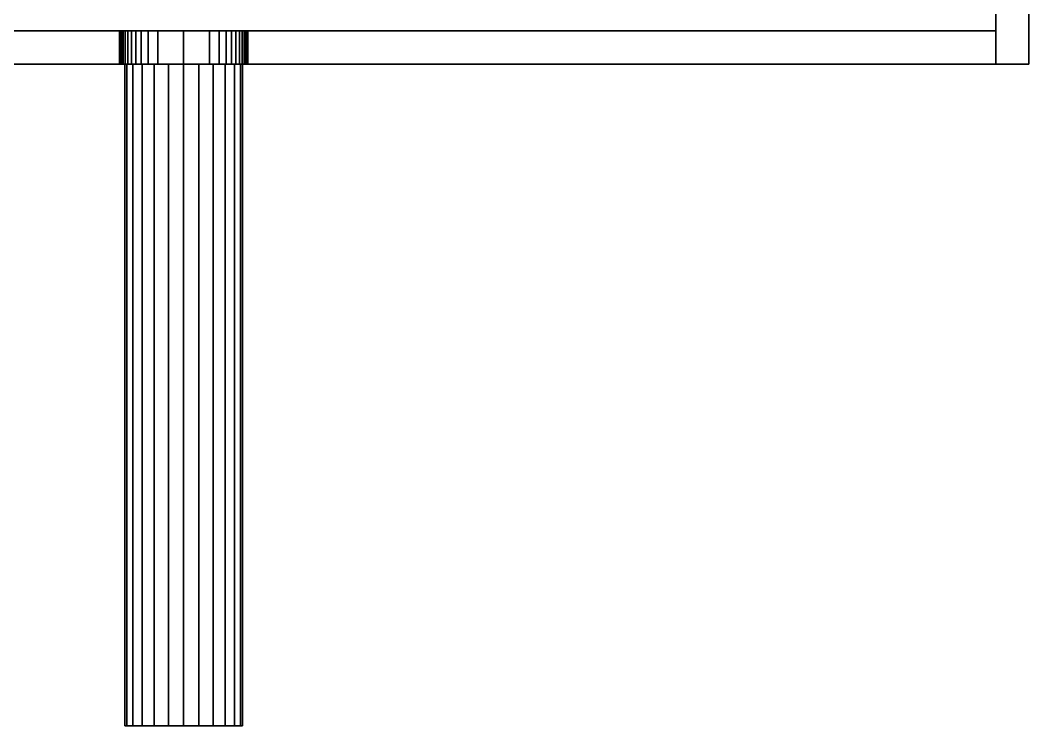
# Model space of a CAD drawing. Header units: millimetres. Extents: x -58 to 1343, y -180 to 532.
# Drawn here: x 1035.5 to 1310, y -180 to 11.9 of the extents above; entities that cross this region are included whole.
import ezdxf

# ---------------------------------------------------------------- set-up
doc = ezdxf.new("R2010")
doc.units = ezdxf.units.MM
for name, color, linetype in [('EDGE', 7, 'CONTINUOUS'), ('FRONT_15', 1, 'CONTINUOUS'), ('SIDE_9', 2, 'CONTINUOUS'), ('STAND_REF', 8, 'CONTINUOUS'), ('TOP_BOTTOM_9', 4, 'CONTINUOUS')]:
    doc.layers.add(name, color=color, linetype=linetype)

msp = doc.modelspace()

# ---------------------------------------------------------------- linework, layer by layer
at = {"layer": 'EDGE'}
for p, q in [((1301, 460, 15), (1301, 0, 15)), ((1301, 460, 291), (1301, 0, 291)), ((1310, 0, 15), (1310, 460, 15)), ((1310, 0, 291), (1310, 460, 291)), ((859, 9, 15), (1301, 9, 15)), ((1301, 9, 291), (859, 9, 291)), ((1062.6497, 9, 155.2842), (1062.5, 9, 153)), ((1062.5, 9, 153), (1062.6497, 9, 150.7158)), ((1063.0963, 9, 157.5293), (1062.6497, 9, 155.2842)), ((1062.6497, 9, 150.7158), (1063.0963, 9, 148.4707)), ((1063.8321, 9, 159.697), (1063.0963, 9, 157.5293)), ((1063.0963, 9, 148.4707), (1063.8321, 9, 146.303)), ((1064.8446, 9, 161.75), (1063.8321, 9, 159.697)), ((1063.8321, 9, 146.303), (1064.8446, 9, 144.25)), ((1066.1163, 9, 163.6533), (1064.8446, 9, 161.75)), ((1064.8446, 9, 144.25), (1066.1163, 9, 142.3467)), ((1067.6256, 9, 165.3744), (1066.1163, 9, 163.6533)), ((1066.1163, 9, 142.3467), (1067.6256, 9, 140.6256)), ((1069.3467, 9, 166.8837), (1067.6256, 9, 165.3744)), ((1067.6256, 9, 140.6256), (1069.3467, 9, 139.1163)), ((1071.25, 9, 168.1554), (1069.3467, 9, 166.8837)), ((1069.3467, 9, 139.1163), (1071.25, 9, 137.8446)), ((1073.303, 9, 169.1679), (1071.25, 9, 168.1554)), ((1071.25, 9, 137.8446), (1073.303, 9, 136.8321)), ((1075.4707, 9, 169.9037), (1073.303, 9, 169.1679)), ((1073.303, 9, 136.8321), (1075.4707, 9, 136.0963)), ((1077.7158, 9, 170.3503), (1075.4707, 9, 169.9037)), ((1075.4707, 9, 136.0963), (1077.7158, 9, 135.6497)), ((1080, 9, 170.5), (1077.7158, 9, 170.3503)), ((1077.7158, 9, 135.6497), (1080, 9, 135.5)), ((1082.2842, 9, 170.3503), (1080, 9, 170.5)), ((1080, 9, 135.5), (1082.2842, 9, 135.6497)), ((1084.5293, 9, 169.9037), (1082.2842, 9, 170.3503)), ((1082.2842, 9, 135.6497), (1084.5293, 9, 136.0963)), ((1086.697, 9, 169.1679), (1084.5293, 9, 169.9037)), ((1084.5293, 9, 136.0963), (1086.697, 9, 136.8321)), ((1088.75, 9, 168.1554), (1086.697, 9, 169.1679)), ((1086.697, 9, 136.8321), (1088.75, 9, 137.8446)), ((1090.6533, 9, 166.8837), (1088.75, 9, 168.1554)), ((1088.75, 9, 137.8446), (1090.6533, 9, 139.1163)), ((1092.3744, 9, 165.3744), (1090.6533, 9, 166.8837)), ((1090.6533, 9, 139.1163), (1092.3744, 9, 140.6256)), ((1093.8837, 9, 163.6533), (1092.3744, 9, 165.3744)), ((1092.3744, 9, 140.6256), (1093.8837, 9, 142.3467)), ((1095.1554, 9, 161.75), (1093.8837, 9, 163.6533)), ((1093.8837, 9, 142.3467), (1095.1554, 9, 144.25)), ((1096.1679, 9, 159.697), (1095.1554, 9, 161.75)), ((1095.1554, 9, 144.25), (1096.1679, 9, 146.303)), ((1096.9037, 9, 157.5293), (1096.1679, 9, 159.697)), ((1096.1679, 9, 146.303), (1096.9037, 9, 148.4707)), ((1097.3503, 9, 155.2842), (1096.9037, 9, 157.5293)), ((1096.9037, 9, 148.4707), (1097.3503, 9, 150.7158)), ((1097.5, 9, 153), (1097.3503, 9, 155.2842)), ((1097.3503, 9, 150.7158), (1097.5, 9, 153)), ((1301, 9, 15), (1301, 9, 291)), ((859, 0, 15), (1301, 0, 15)), ((1301, 0, 291), (859, 0, 291)), ((1062.6497, 0, 155.2842), (1062.5, 0, 153)), ((1062.5, 0, 153), (1062.6497, 0, 150.7158)), ((1063.0963, 0, 157.5293), (1062.6497, 0, 155.2842)), ((1062.6497, 0, 150.7158), (1063.0963, 0, 148.4707)), ((1063.8321, 0, 159.697), (1063.0963, 0, 157.5293)), ((1063.0963, 0, 148.4707), (1063.8321, 0, 146.303)), ((1064.8446, 0, 161.75), (1063.8321, 0, 159.697)), ((1063.8321, 0, 146.303), (1064.8446, 0, 144.25)), ((1066.1163, 0, 163.6533), (1064.8446, 0, 161.75)), ((1064.8446, 0, 144.25), (1066.1163, 0, 142.3467)), ((1067.6256, 0, 165.3744), (1066.1163, 0, 163.6533)), ((1066.1163, 0, 142.3467), (1067.6256, 0, 140.6256)), ((1069.3467, 0, 166.8837), (1067.6256, 0, 165.3744)), ((1067.6256, 0, 140.6256), (1069.3467, 0, 139.1163)), ((1071.25, 0, 168.1554), (1069.3467, 0, 166.8837)), ((1069.3467, 0, 139.1163), (1071.25, 0, 137.8446)), ((1073.303, 0, 169.1679), (1071.25, 0, 168.1554)), ((1071.25, 0, 137.8446), (1073.303, 0, 136.8321)), ((1075.4707, 0, 169.9037), (1073.303, 0, 169.1679)), ((1073.303, 0, 136.8321), (1075.4707, 0, 136.0963)), ((1077.7158, 0, 170.3503), (1075.4707, 0, 169.9037)), ((1075.4707, 0, 136.0963), (1077.7158, 0, 135.6497)), ((1080, 0, 170.5), (1077.7158, 0, 170.3503)), ((1077.7158, 0, 135.6497), (1080, 0, 135.5)), ((1082.2842, 0, 170.3503), (1080, 0, 170.5)), ((1080, 0, 135.5), (1082.2842, 0, 135.6497)), ((1084.5293, 0, 169.9037), (1082.2842, 0, 170.3503)), ((1082.2842, 0, 135.6497), (1084.5293, 0, 136.0963)), ((1086.697, 0, 169.1679), (1084.5293, 0, 169.9037)), ((1084.5293, 0, 136.0963), (1086.697, 0, 136.8321)), ((1088.75, 0, 168.1554), (1086.697, 0, 169.1679)), ((1086.697, 0, 136.8321), (1088.75, 0, 137.8446)), ((1090.6533, 0, 166.8837), (1088.75, 0, 168.1554)), ((1088.75, 0, 137.8446), (1090.6533, 0, 139.1163)), ((1092.3744, 0, 165.3744), (1090.6533, 0, 166.8837)), ((1090.6533, 0, 139.1163), (1092.3744, 0, 140.6256)), ((1093.8837, 0, 163.6533), (1092.3744, 0, 165.3744)), ((1092.3744, 0, 140.6256), (1093.8837, 0, 142.3467)), ((1095.1554, 0, 161.75), (1093.8837, 0, 163.6533)), ((1093.8837, 0, 142.3467), (1095.1554, 0, 144.25)), ((1096.1679, 0, 159.697), (1095.1554, 0, 161.75)), ((1095.1554, 0, 144.25), (1096.1679, 0, 146.303)), ((1096.9037, 0, 157.5293), (1096.1679, 0, 159.697)), ((1096.1679, 0, 146.303), (1096.9037, 0, 148.4707)), ((1097.3503, 0, 155.2842), (1096.9037, 0, 157.5293)), ((1096.9037, 0, 148.4707), (1097.3503, 0, 150.7158)), ((1097.5, 0, 153), (1097.3503, 0, 155.2842)), ((1097.3503, 0, 150.7158), (1097.5, 0, 153)), ((1301, 0, 15), (1310, 0, 15)), ((1301, 0, 291), (1310, 0, 291)), ((1301, 0, 15), (1301, 0, 291)), ((1301, 0, 15), (1301, 0, 291)), ((1310, 0, 15), (1310, 0, 291))]:
    msp.add_line(p, q, dxfattribs=at)
msp.add_lwpolyline([(850, 0), (1310, 0), (1310, 460), (850, 460)], close=True, dxfattribs=at)
msp.add_lwpolyline([(850, 0), (1310, 0), (1310, 460), (850, 460)], close=True, dxfattribs=at)
at = {"layer": 'FRONT_15'}
for points in [[(850, 0, 7), (1310, 0, 7), (1310, 61, 7), (850, 61, 7)], [(850, 61), (1310, 61), (1310, 0), (850, 0)], [(850, 0, 15), (1310, 0, 15), (1310, 61, 15), (850, 61, 15)], [(850, 61, 7), (1310, 61, 7), (1310, 0, 7), (850, 0, 7)], [(1310, 0), (1310, 61), (1310, 61, 7), (1310, 0, 7)], [(1310, 0, 7), (1310, 61, 7), (1310, 61, 15), (1310, 0, 15)], [(850, 0), (1310, 0), (1310, 0, 7), (850, 0, 7)], [(850, 0, 7), (1310, 0, 7), (1310, 0, 15), (850, 0, 15)]]:
    msp.add_3dface(points, dxfattribs=at)
at = {"layer": 'SIDE_9'}
for points in [[(1301, 0, 291), (1310, 0, 291), (1310, 460, 291), (1301, 460, 291)], [(1301, 460, 15), (1310, 460, 15), (1310, 0, 15), (1301, 0, 15)], [(1301, 460, 15), (1301, 0, 15), (1301, 0, 291), (1301, 460, 291)], [(1310, 0, 15), (1310, 460, 15), (1310, 460, 291), (1310, 0, 291)], [(1301, 0, 15), (1310, 0, 15), (1310, 0, 291), (1301, 0, 291)]]:
    msp.add_3dface(points, dxfattribs=at)
at = {"layer": 'STAND_REF'}
for points in [[(1064.5452, -180, 157.1411), (1064, -180, 153), (1064, 0, 153), (1064.5452, 0, 157.1411)], [(1064, -180, 153), (1064.5452, -180, 148.8589), (1064.5452, 0, 148.8589), (1064, 0, 153)], [(1066.1436, -180, 161), (1064.5452, -180, 157.1411), (1064.5452, 0, 157.1411), (1066.1436, 0, 161)], [(1064.5452, -180, 148.8589), (1066.1436, -180, 145), (1066.1436, 0, 145), (1064.5452, 0, 148.8589)], [(1068.6863, -180, 164.3137), (1066.1436, -180, 161), (1066.1436, 0, 161), (1068.6863, 0, 164.3137)], [(1066.1436, -180, 145), (1068.6863, -180, 141.6863), (1068.6863, 0, 141.6863), (1066.1436, 0, 145)], [(1072, -180, 166.8564), (1068.6863, -180, 164.3137), (1068.6863, 0, 164.3137), (1072, 0, 166.8564)], [(1068.6863, -180, 141.6863), (1072, -180, 139.1436), (1072, 0, 139.1436), (1068.6863, 0, 141.6863)], [(1075.8589, -180, 168.4548), (1072, -180, 166.8564), (1072, 0, 166.8564), (1075.8589, 0, 168.4548)], [(1072, -180, 139.1436), (1075.8589, -180, 137.5452), (1075.8589, 0, 137.5452), (1072, 0, 139.1436)], [(1080, -180, 169), (1075.8589, -180, 168.4548), (1075.8589, 0, 168.4548), (1080, 0, 169)], [(1075.8589, -180, 137.5452), (1080, -180, 137), (1080, 0, 137), (1075.8589, 0, 137.5452)], [(1084.1411, -180, 168.4548), (1080, -180, 169), (1080, 0, 169), (1084.1411, 0, 168.4548)], [(1080, -180, 137), (1084.1411, -180, 137.5452), (1084.1411, 0, 137.5452), (1080, 0, 137)], [(1088, -180, 166.8564), (1084.1411, -180, 168.4548), (1084.1411, 0, 168.4548), (1088, 0, 166.8564)], [(1084.1411, -180, 137.5452), (1088, -180, 139.1436), (1088, 0, 139.1436), (1084.1411, 0, 137.5452)], [(1091.3137, -180, 164.3137), (1088, -180, 166.8564), (1088, 0, 166.8564), (1091.3137, 0, 164.3137)], [(1088, -180, 139.1436), (1091.3137, -180, 141.6863), (1091.3137, 0, 141.6863), (1088, 0, 139.1436)], [(1093.8564, -180, 161), (1091.3137, -180, 164.3137), (1091.3137, 0, 164.3137), (1093.8564, 0, 161)], [(1091.3137, -180, 141.6863), (1093.8564, -180, 145), (1093.8564, 0, 145), (1091.3137, 0, 141.6863)], [(1095.4548, -180, 157.1411), (1093.8564, -180, 161), (1093.8564, 0, 161), (1095.4548, 0, 157.1411)], [(1093.8564, -180, 145), (1095.4548, -180, 148.8589), (1095.4548, 0, 148.8589), (1093.8564, 0, 145)], [(1096, -180, 153), (1095.4548, -180, 157.1411), (1095.4548, 0, 157.1411), (1096, 0, 153)], [(1095.4548, -180, 148.8589), (1096, -180, 153), (1096, 0, 153), (1095.4548, 0, 148.8589)]]:
    msp.add_3dface(points, dxfattribs=at)
at = {"layer": 'TOP_BOTTOM_9'}
for points in [[(859, 9, 15), (1301, 9, 15), (1301, 9, 135.5), (859, 9, 135.5)], [(859, 0, 15), (1301, 0, 15), (1301, 9, 15), (859, 9, 15)], [(1301, 0, 135.5), (859, 0, 135.5), (859, 9, 135.5), (1301, 9, 135.5)], [(859, 9, 170.5), (1301, 9, 170.5), (1301, 9, 291), (859, 9, 291)], [(859, 0, 170.5), (1301, 0, 170.5), (1301, 9, 170.5), (859, 9, 170.5)], [(1301, 0, 291), (859, 0, 291), (859, 9, 291), (1301, 9, 291)], [(859, 9, 135.5), (1080, 9, 135.5), (1073.0061, 9, 136.9583), (859, 9, 136.9583)], [(859, 0, 135.5), (1080, 0, 135.5), (1080, 9, 135.5), (859, 9, 135.5)], [(1073.0061, 0, 136.9583), (859, 0, 136.9583), (859, 9, 136.9583), (1073.0061, 9, 136.9583)], [(859, 9, 136.9583), (1073.0061, 9, 136.9583), (1070.3265, 9, 138.4167), (859, 9, 138.4167)], [(859, 0, 136.9583), (1073.0061, 0, 136.9583), (1073.0061, 9, 136.9583), (859, 9, 136.9583)], [(1070.3265, 0, 138.4167), (859, 0, 138.4167), (859, 9, 138.4167), (1070.3265, 9, 138.4167)], [(859, 9, 138.4167), (1070.3265, 9, 138.4167), (1068.4248, 9, 139.875), (859, 9, 139.875)], [(859, 0, 138.4167), (1070.3265, 0, 138.4167), (1070.3265, 9, 138.4167), (859, 9, 138.4167)], [(1068.4248, 0, 139.875), (859, 0, 139.875), (859, 9, 139.875), (1068.4248, 9, 139.875)], [(859, 9, 139.875), (1068.4248, 9, 139.875), (1066.9563, 9, 141.3333), (859, 9, 141.3333)], [(859, 0, 139.875), (1068.4248, 0, 139.875), (1068.4248, 9, 139.875), (859, 9, 139.875)], [(1066.9563, 0, 141.3333), (859, 0, 141.3333), (859, 9, 141.3333), (1066.9563, 9, 141.3333)], [(859, 9, 141.3333), (1066.9563, 9, 141.3333), (1065.7859, 9, 142.7917), (859, 9, 142.7917)], [(859, 0, 141.3333), (1066.9563, 0, 141.3333), (1066.9563, 9, 141.3333), (859, 9, 141.3333)], [(1065.7859, 0, 142.7917), (859, 0, 142.7917), (859, 9, 142.7917), (1065.7859, 9, 142.7917)], [(859, 9, 142.7917), (1065.7859, 9, 142.7917), (1064.8446, 9, 144.25), (859, 9, 144.25)], [(859, 0, 142.7917), (1065.7859, 0, 142.7917), (1065.7859, 9, 142.7917), (859, 9, 142.7917)], [(1064.8446, 0, 144.25), (859, 0, 144.25), (859, 9, 144.25), (1064.8446, 9, 144.25)], [(859, 9, 144.25), (1064.8446, 9, 144.25), (1064.0915, 9, 145.7083), (859, 9, 145.7083)], [(859, 0, 144.25), (1064.8446, 0, 144.25), (1064.8446, 9, 144.25), (859, 9, 144.25)], [(1064.0915, 0, 145.7083), (859, 0, 145.7083), (859, 9, 145.7083), (1064.0915, 9, 145.7083)], [(859, 9, 145.7083), (1064.0915, 9, 145.7083), (1063.5008, 9, 147.1667), (859, 9, 147.1667)], [(859, 0, 145.7083), (1064.0915, 0, 145.7083), (1064.0915, 9, 145.7083), (859, 9, 145.7083)], [(1063.5008, 0, 147.1667), (859, 0, 147.1667), (859, 9, 147.1667), (1063.5008, 9, 147.1667)], [(859, 9, 147.1667), (1063.5008, 9, 147.1667), (1063.0557, 9, 148.625), (859, 9, 148.625)], [(859, 0, 147.1667), (1063.5008, 0, 147.1667), (1063.5008, 9, 147.1667), (859, 9, 147.1667)], [(1063.0557, 0, 148.625), (859, 0, 148.625), (859, 9, 148.625), (1063.0557, 9, 148.625)], [(859, 9, 148.625), (1063.0557, 9, 148.625), (1062.7448, 9, 150.0833), (859, 9, 150.0833)], [(859, 0, 148.625), (1063.0557, 0, 148.625), (1063.0557, 9, 148.625), (859, 9, 148.625)], [(1062.7448, 0, 150.0833), (859, 0, 150.0833), (859, 9, 150.0833), (1062.7448, 9, 150.0833)], [(859, 9, 150.0833), (1062.7448, 9, 150.0833), (1062.5609, 9, 151.5417), (859, 9, 151.5417)], [(859, 0, 150.0833), (1062.7448, 0, 150.0833), (1062.7448, 9, 150.0833), (859, 9, 150.0833)], [(1062.5609, 0, 151.5417), (859, 0, 151.5417), (859, 9, 151.5417), (1062.5609, 9, 151.5417)], [(859, 9, 151.5417), (1062.5609, 9, 151.5417), (1062.5, 9, 153), (859, 9, 153)], [(859, 0, 151.5417), (1062.5609, 0, 151.5417), (1062.5609, 9, 151.5417), (859, 9, 151.5417)], [(1062.5, 0, 153), (859, 0, 153), (859, 9, 153), (1062.5, 9, 153)], [(859, 9, 153), (1062.5, 9, 153), (1062.5609, 9, 154.4583), (859, 9, 154.4583)], [(859, 0, 153), (1062.5, 0, 153), (1062.5, 9, 153), (859, 9, 153)], [(1062.5609, 0, 154.4583), (859, 0, 154.4583), (859, 9, 154.4583), (1062.5609, 9, 154.4583)], [(859, 9, 154.4583), (1062.5609, 9, 154.4583), (1062.7448, 9, 155.9167), (859, 9, 155.9167)], [(859, 0, 154.4583), (1062.5609, 0, 154.4583), (1062.5609, 9, 154.4583), (859, 9, 154.4583)], [(1062.7448, 0, 155.9167), (859, 0, 155.9167), (859, 9, 155.9167), (1062.7448, 9, 155.9167)], [(859, 9, 155.9167), (1062.7448, 9, 155.9167), (1063.0557, 9, 157.375), (859, 9, 157.375)], [(859, 0, 155.9167), (1062.7448, 0, 155.9167), (1062.7448, 9, 155.9167), (859, 9, 155.9167)], [(1063.0557, 0, 157.375), (859, 0, 157.375), (859, 9, 157.375), (1063.0557, 9, 157.375)], [(859, 9, 157.375), (1063.0557, 9, 157.375), (1063.5008, 9, 158.8333), (859, 9, 158.8333)], [(859, 0, 157.375), (1063.0557, 0, 157.375), (1063.0557, 9, 157.375), (859, 9, 157.375)], [(1063.5008, 0, 158.8333), (859, 0, 158.8333), (859, 9, 158.8333), (1063.5008, 9, 158.8333)], [(859, 9, 158.8333), (1063.5008, 9, 158.8333), (1064.0915, 9, 160.2917), (859, 9, 160.2917)], [(859, 0, 158.8333), (1063.5008, 0, 158.8333), (1063.5008, 9, 158.8333), (859, 9, 158.8333)], [(1064.0915, 0, 160.2917), (859, 0, 160.2917), (859, 9, 160.2917), (1064.0915, 9, 160.2917)], [(859, 9, 160.2917), (1064.0915, 9, 160.2917), (1064.8446, 9, 161.75), (859, 9, 161.75)], [(859, 0, 160.2917), (1064.0915, 0, 160.2917), (1064.0915, 9, 160.2917), (859, 9, 160.2917)], [(1064.8446, 0, 161.75), (859, 0, 161.75), (859, 9, 161.75), (1064.8446, 9, 161.75)], [(859, 9, 161.75), (1064.8446, 9, 161.75), (1065.7859, 9, 163.2083), (859, 9, 163.2083)], [(859, 0, 161.75), (1064.8446, 0, 161.75), (1064.8446, 9, 161.75), (859, 9, 161.75)], [(1065.7859, 0, 163.2083), (859, 0, 163.2083), (859, 9, 163.2083), (1065.7859, 9, 163.2083)], [(859, 9, 163.2083), (1065.7859, 9, 163.2083), (1066.9563, 9, 164.6667), (859, 9, 164.6667)], [(859, 0, 163.2083), (1065.7859, 0, 163.2083), (1065.7859, 9, 163.2083), (859, 9, 163.2083)], [(1066.9563, 0, 164.6667), (859, 0, 164.6667), (859, 9, 164.6667), (1066.9563, 9, 164.6667)], [(859, 9, 164.6667), (1066.9563, 9, 164.6667), (1068.4248, 9, 166.125), (859, 9, 166.125)], [(859, 0, 164.6667), (1066.9563, 0, 164.6667), (1066.9563, 9, 164.6667), (859, 9, 164.6667)], [(1068.4248, 0, 166.125), (859, 0, 166.125), (859, 9, 166.125), (1068.4248, 9, 166.125)], [(859, 9, 166.125), (1068.4248, 9, 166.125), (1070.3265, 9, 167.5833), (859, 9, 167.5833)], [(859, 0, 166.125), (1068.4248, 0, 166.125), (1068.4248, 9, 166.125), (859, 9, 166.125)], [(1070.3265, 0, 167.5833), (859, 0, 167.5833), (859, 9, 167.5833), (1070.3265, 9, 167.5833)], [(859, 9, 167.5833), (1070.3265, 9, 167.5833), (1073.0061, 9, 169.0417), (859, 9, 169.0417)], [(859, 0, 167.5833), (1070.3265, 0, 167.5833), (1070.3265, 9, 167.5833), (859, 9, 167.5833)], [(1073.0061, 0, 169.0417), (859, 0, 169.0417), (859, 9, 169.0417), (1073.0061, 9, 169.0417)], [(859, 9, 169.0417), (1073.0061, 9, 169.0417), (1080, 9, 170.5), (859, 9, 170.5)], [(859, 0, 169.0417), (1073.0061, 0, 169.0417), (1073.0061, 9, 169.0417), (859, 9, 169.0417)], [(1080, 0, 170.5), (859, 0, 170.5), (859, 9, 170.5), (1080, 9, 170.5)], [(1062.5609, 0, 151.5417), (1062.5, 0, 153), (1062.5, 9, 153), (1062.5609, 9, 151.5417)], [(1062.5, 0, 153), (1062.5609, 0, 154.4583), (1062.5609, 9, 154.4583), (1062.5, 9, 153)], [(1062.7448, 0, 150.0833), (1062.5609, 0, 151.5417), (1062.5609, 9, 151.5417), (1062.7448, 9, 150.0833)], [(1062.5609, 0, 154.4583), (1062.7448, 0, 155.9167), (1062.7448, 9, 155.9167), (1062.5609, 9, 154.4583)], [(1063.0557, 0, 148.625), (1062.7448, 0, 150.0833), (1062.7448, 9, 150.0833), (1063.0557, 9, 148.625)], [(1062.7448, 0, 155.9167), (1063.0557, 0, 157.375), (1063.0557, 9, 157.375), (1062.7448, 9, 155.9167)], [(1063.5008, 0, 147.1667), (1063.0557, 0, 148.625), (1063.0557, 9, 148.625), (1063.5008, 9, 147.1667)], [(1063.0557, 0, 157.375), (1063.5008, 0, 158.8333), (1063.5008, 9, 158.8333), (1063.0557, 9, 157.375)], [(1064.0915, 0, 145.7083), (1063.5008, 0, 147.1667), (1063.5008, 9, 147.1667), (1064.0915, 9, 145.7083)], [(1063.5008, 0, 158.8333), (1064.0915, 0, 160.2917), (1064.0915, 9, 160.2917), (1063.5008, 9, 158.8333)], [(1064.8446, 0, 144.25), (1064.0915, 0, 145.7083), (1064.0915, 9, 145.7083), (1064.8446, 9, 144.25)], [(1064.0915, 0, 160.2917), (1064.8446, 0, 161.75), (1064.8446, 9, 161.75), (1064.0915, 9, 160.2917)], [(1065.7859, 0, 142.7917), (1064.8446, 0, 144.25), (1064.8446, 9, 144.25), (1065.7859, 9, 142.7917)], [(1064.8446, 0, 161.75), (1065.7859, 0, 163.2083), (1065.7859, 9, 163.2083), (1064.8446, 9, 161.75)], [(1066.9563, 0, 141.3333), (1065.7859, 0, 142.7917), (1065.7859, 9, 142.7917), (1066.9563, 9, 141.3333)], [(1065.7859, 0, 163.2083), (1066.9563, 0, 164.6667), (1066.9563, 9, 164.6667), (1065.7859, 9, 163.2083)], [(1068.4248, 0, 139.875), (1066.9563, 0, 141.3333), (1066.9563, 9, 141.3333), (1068.4248, 9, 139.875)], [(1066.9563, 0, 164.6667), (1068.4248, 0, 166.125), (1068.4248, 9, 166.125), (1066.9563, 9, 164.6667)], [(1070.3265, 0, 138.4167), (1068.4248, 0, 139.875), (1068.4248, 9, 139.875), (1070.3265, 9, 138.4167)], [(1068.4248, 0, 166.125), (1070.3265, 0, 167.5833), (1070.3265, 9, 167.5833), (1068.4248, 9, 166.125)], [(1073.0061, 0, 136.9583), (1070.3265, 0, 138.4167), (1070.3265, 9, 138.4167), (1073.0061, 9, 136.9583)], [(1070.3265, 0, 167.5833), (1073.0061, 0, 169.0417), (1073.0061, 9, 169.0417), (1070.3265, 9, 167.5833)], [(1080, 0, 135.5), (1073.0061, 0, 136.9583), (1073.0061, 9, 136.9583), (1080, 9, 135.5)], [(1073.0061, 0, 169.0417), (1080, 0, 170.5), (1080, 9, 170.5), (1073.0061, 9, 169.0417)], [(1080, 9, 135.5), (1301, 9, 135.5), (1301, 9, 136.9583), (1086.9939, 9, 136.9583)], [(1080, 0, 135.5), (1301, 0, 135.5), (1301, 9, 135.5), (1080, 9, 135.5)], [(1086.9939, 0, 136.9583), (1080, 0, 135.5), (1080, 9, 135.5), (1086.9939, 9, 136.9583)], [(1086.9939, 9, 169.0417), (1301, 9, 169.0417), (1301, 9, 170.5), (1080, 9, 170.5)], [(1301, 0, 170.5), (1080, 0, 170.5), (1080, 9, 170.5), (1301, 9, 170.5)], [(1080, 0, 170.5), (1086.9939, 0, 169.0417), (1086.9939, 9, 169.0417), (1080, 9, 170.5)], [(1301, 0, 136.9583), (1086.9939, 0, 136.9583), (1086.9939, 9, 136.9583), (1301, 9, 136.9583)], [(1086.9939, 9, 136.9583), (1301, 9, 136.9583), (1301, 9, 138.4167), (1089.6735, 9, 138.4167)], [(1086.9939, 0, 136.9583), (1301, 0, 136.9583), (1301, 9, 136.9583), (1086.9939, 9, 136.9583)], [(1089.6735, 0, 138.4167), (1086.9939, 0, 136.9583), (1086.9939, 9, 136.9583), (1089.6735, 9, 138.4167)], [(1089.6735, 9, 167.5833), (1301, 9, 167.5833), (1301, 9, 169.0417), (1086.9939, 9, 169.0417)], [(1301, 0, 169.0417), (1086.9939, 0, 169.0417), (1086.9939, 9, 169.0417), (1301, 9, 169.0417)], [(1086.9939, 0, 169.0417), (1089.6735, 0, 167.5833), (1089.6735, 9, 167.5833), (1086.9939, 9, 169.0417)], [(1086.9939, 0, 169.0417), (1301, 0, 169.0417), (1301, 9, 169.0417), (1086.9939, 9, 169.0417)], [(1301, 0, 138.4167), (1089.6735, 0, 138.4167), (1089.6735, 9, 138.4167), (1301, 9, 138.4167)], [(1089.6735, 9, 138.4167), (1301, 9, 138.4167), (1301, 9, 139.875), (1091.5752, 9, 139.875)], [(1089.6735, 0, 138.4167), (1301, 0, 138.4167), (1301, 9, 138.4167), (1089.6735, 9, 138.4167)], [(1091.5752, 0, 139.875), (1089.6735, 0, 138.4167), (1089.6735, 9, 138.4167), (1091.5752, 9, 139.875)], [(1091.5752, 9, 166.125), (1301, 9, 166.125), (1301, 9, 167.5833), (1089.6735, 9, 167.5833)], [(1301, 0, 167.5833), (1089.6735, 0, 167.5833), (1089.6735, 9, 167.5833), (1301, 9, 167.5833)], [(1089.6735, 0, 167.5833), (1091.5752, 0, 166.125), (1091.5752, 9, 166.125), (1089.6735, 9, 167.5833)], [(1089.6735, 0, 167.5833), (1301, 0, 167.5833), (1301, 9, 167.5833), (1089.6735, 9, 167.5833)], [(1301, 0, 139.875), (1091.5752, 0, 139.875), (1091.5752, 9, 139.875), (1301, 9, 139.875)], [(1091.5752, 9, 139.875), (1301, 9, 139.875), (1301, 9, 141.3333), (1093.0437, 9, 141.3333)], [(1091.5752, 0, 139.875), (1301, 0, 139.875), (1301, 9, 139.875), (1091.5752, 9, 139.875)], [(1093.0437, 0, 141.3333), (1091.5752, 0, 139.875), (1091.5752, 9, 139.875), (1093.0437, 9, 141.3333)], [(1093.0437, 9, 164.6667), (1301, 9, 164.6667), (1301, 9, 166.125), (1091.5752, 9, 166.125)], [(1301, 0, 166.125), (1091.5752, 0, 166.125), (1091.5752, 9, 166.125), (1301, 9, 166.125)], [(1091.5752, 0, 166.125), (1093.0437, 0, 164.6667), (1093.0437, 9, 164.6667), (1091.5752, 9, 166.125)], [(1091.5752, 0, 166.125), (1301, 0, 166.125), (1301, 9, 166.125), (1091.5752, 9, 166.125)], [(1301, 0, 141.3333), (1093.0437, 0, 141.3333), (1093.0437, 9, 141.3333), (1301, 9, 141.3333)], [(1093.0437, 9, 141.3333), (1301, 9, 141.3333), (1301, 9, 142.7917), (1094.2141, 9, 142.7917)], [(1093.0437, 0, 141.3333), (1301, 0, 141.3333), (1301, 9, 141.3333), (1093.0437, 9, 141.3333)], [(1094.2141, 0, 142.7917), (1093.0437, 0, 141.3333), (1093.0437, 9, 141.3333), (1094.2141, 9, 142.7917)], [(1094.2141, 9, 163.2083), (1301, 9, 163.2083), (1301, 9, 164.6667), (1093.0437, 9, 164.6667)], [(1301, 0, 164.6667), (1093.0437, 0, 164.6667), (1093.0437, 9, 164.6667), (1301, 9, 164.6667)], [(1093.0437, 0, 164.6667), (1094.2141, 0, 163.2083), (1094.2141, 9, 163.2083), (1093.0437, 9, 164.6667)], [(1093.0437, 0, 164.6667), (1301, 0, 164.6667), (1301, 9, 164.6667), (1093.0437, 9, 164.6667)], [(1301, 0, 142.7917), (1094.2141, 0, 142.7917), (1094.2141, 9, 142.7917), (1301, 9, 142.7917)], [(1094.2141, 9, 142.7917), (1301, 9, 142.7917), (1301, 9, 144.25), (1095.1554, 9, 144.25)], [(1094.2141, 0, 142.7917), (1301, 0, 142.7917), (1301, 9, 142.7917), (1094.2141, 9, 142.7917)], [(1095.1554, 0, 144.25), (1094.2141, 0, 142.7917), (1094.2141, 9, 142.7917), (1095.1554, 9, 144.25)], [(1095.1554, 9, 161.75), (1301, 9, 161.75), (1301, 9, 163.2083), (1094.2141, 9, 163.2083)], [(1301, 0, 163.2083), (1094.2141, 0, 163.2083), (1094.2141, 9, 163.2083), (1301, 9, 163.2083)], [(1094.2141, 0, 163.2083), (1095.1554, 0, 161.75), (1095.1554, 9, 161.75), (1094.2141, 9, 163.2083)], [(1094.2141, 0, 163.2083), (1301, 0, 163.2083), (1301, 9, 163.2083), (1094.2141, 9, 163.2083)], [(1301, 0, 144.25), (1095.1554, 0, 144.25), (1095.1554, 9, 144.25), (1301, 9, 144.25)], [(1095.1554, 9, 144.25), (1301, 9, 144.25), (1301, 9, 145.7083), (1095.9085, 9, 145.7083)], [(1095.1554, 0, 144.25), (1301, 0, 144.25), (1301, 9, 144.25), (1095.1554, 9, 144.25)], [(1095.9085, 0, 145.7083), (1095.1554, 0, 144.25), (1095.1554, 9, 144.25), (1095.9085, 9, 145.7083)], [(1095.9085, 9, 160.2917), (1301, 9, 160.2917), (1301, 9, 161.75), (1095.1554, 9, 161.75)], [(1301, 0, 161.75), (1095.1554, 0, 161.75), (1095.1554, 9, 161.75), (1301, 9, 161.75)], [(1095.1554, 0, 161.75), (1095.9085, 0, 160.2917), (1095.9085, 9, 160.2917), (1095.1554, 9, 161.75)], [(1095.1554, 0, 161.75), (1301, 0, 161.75), (1301, 9, 161.75), (1095.1554, 9, 161.75)], [(1301, 0, 145.7083), (1095.9085, 0, 145.7083), (1095.9085, 9, 145.7083), (1301, 9, 145.7083)], [(1095.9085, 9, 145.7083), (1301, 9, 145.7083), (1301, 9, 147.1667), (1096.4992, 9, 147.1667)], [(1095.9085, 0, 145.7083), (1301, 0, 145.7083), (1301, 9, 145.7083), (1095.9085, 9, 145.7083)], [(1096.4992, 0, 147.1667), (1095.9085, 0, 145.7083), (1095.9085, 9, 145.7083), (1096.4992, 9, 147.1667)], [(1096.4992, 9, 158.8333), (1301, 9, 158.8333), (1301, 9, 160.2917), (1095.9085, 9, 160.2917)], [(1301, 0, 160.2917), (1095.9085, 0, 160.2917), (1095.9085, 9, 160.2917), (1301, 9, 160.2917)], [(1095.9085, 0, 160.2917), (1096.4992, 0, 158.8333), (1096.4992, 9, 158.8333), (1095.9085, 9, 160.2917)], [(1095.9085, 0, 160.2917), (1301, 0, 160.2917), (1301, 9, 160.2917), (1095.9085, 9, 160.2917)], [(1301, 0, 147.1667), (1096.4992, 0, 147.1667), (1096.4992, 9, 147.1667), (1301, 9, 147.1667)], [(1096.4992, 9, 147.1667), (1301, 9, 147.1667), (1301, 9, 148.625), (1096.9443, 9, 148.625)], [(1096.4992, 0, 147.1667), (1301, 0, 147.1667), (1301, 9, 147.1667), (1096.4992, 9, 147.1667)], [(1096.9443, 0, 148.625), (1096.4992, 0, 147.1667), (1096.4992, 9, 147.1667), (1096.9443, 9, 148.625)], [(1096.9443, 9, 157.375), (1301, 9, 157.375), (1301, 9, 158.8333), (1096.4992, 9, 158.8333)], [(1301, 0, 158.8333), (1096.4992, 0, 158.8333), (1096.4992, 9, 158.8333), (1301, 9, 158.8333)], [(1096.4992, 0, 158.8333), (1096.9443, 0, 157.375), (1096.9443, 9, 157.375), (1096.4992, 9, 158.8333)], [(1096.4992, 0, 158.8333), (1301, 0, 158.8333), (1301, 9, 158.8333), (1096.4992, 9, 158.8333)], [(1301, 0, 148.625), (1096.9443, 0, 148.625), (1096.9443, 9, 148.625), (1301, 9, 148.625)], [(1096.9443, 9, 148.625), (1301, 9, 148.625), (1301, 9, 150.0833), (1097.2552, 9, 150.0833)], [(1096.9443, 0, 148.625), (1301, 0, 148.625), (1301, 9, 148.625), (1096.9443, 9, 148.625)], [(1097.2552, 0, 150.0833), (1096.9443, 0, 148.625), (1096.9443, 9, 148.625), (1097.2552, 9, 150.0833)], [(1097.2552, 9, 155.9167), (1301, 9, 155.9167), (1301, 9, 157.375), (1096.9443, 9, 157.375)], [(1301, 0, 157.375), (1096.9443, 0, 157.375), (1096.9443, 9, 157.375), (1301, 9, 157.375)], [(1096.9443, 0, 157.375), (1097.2552, 0, 155.9167), (1097.2552, 9, 155.9167), (1096.9443, 9, 157.375)], [(1096.9443, 0, 157.375), (1301, 0, 157.375), (1301, 9, 157.375), (1096.9443, 9, 157.375)], [(1301, 0, 150.0833), (1097.2552, 0, 150.0833), (1097.2552, 9, 150.0833), (1301, 9, 150.0833)], [(1097.2552, 9, 150.0833), (1301, 9, 150.0833), (1301, 9, 151.5417), (1097.4391, 9, 151.5417)], [(1097.2552, 0, 150.0833), (1301, 0, 150.0833), (1301, 9, 150.0833), (1097.2552, 9, 150.0833)], [(1097.4391, 0, 151.5417), (1097.2552, 0, 150.0833), (1097.2552, 9, 150.0833), (1097.4391, 9, 151.5417)], [(1097.4391, 9, 154.4583), (1301, 9, 154.4583), (1301, 9, 155.9167), (1097.2552, 9, 155.9167)], [(1301, 0, 155.9167), (1097.2552, 0, 155.9167), (1097.2552, 9, 155.9167), (1301, 9, 155.9167)], [(1097.2552, 0, 155.9167), (1097.4391, 0, 154.4583), (1097.4391, 9, 154.4583), (1097.2552, 9, 155.9167)], [(1097.2552, 0, 155.9167), (1301, 0, 155.9167), (1301, 9, 155.9167), (1097.2552, 9, 155.9167)], [(1301, 0, 151.5417), (1097.4391, 0, 151.5417), (1097.4391, 9, 151.5417), (1301, 9, 151.5417)], [(1097.4391, 9, 151.5417), (1301, 9, 151.5417), (1301, 9, 153), (1097.5, 9, 153)], [(1097.4391, 0, 151.5417), (1301, 0, 151.5417), (1301, 9, 151.5417), (1097.4391, 9, 151.5417)], [(1097.5, 0, 153), (1097.4391, 0, 151.5417), (1097.4391, 9, 151.5417), (1097.5, 9, 153)], [(1097.5, 9, 153), (1301, 9, 153), (1301, 9, 154.4583), (1097.4391, 9, 154.4583)], [(1301, 0, 154.4583), (1097.4391, 0, 154.4583), (1097.4391, 9, 154.4583), (1301, 9, 154.4583)], [(1097.4391, 0, 154.4583), (1097.5, 0, 153), (1097.5, 9, 153), (1097.4391, 9, 154.4583)], [(1097.4391, 0, 154.4583), (1301, 0, 154.4583), (1301, 9, 154.4583), (1097.4391, 9, 154.4583)], [(1301, 0, 153), (1097.5, 0, 153), (1097.5, 9, 153), (1301, 9, 153)], [(1097.5, 0, 153), (1301, 0, 153), (1301, 9, 153), (1097.5, 9, 153)], [(1301, 0, 15), (1301, 0, 135.5), (1301, 9, 135.5), (1301, 9, 15)], [(1301, 0, 170.5), (1301, 0, 291), (1301, 9, 291), (1301, 9, 170.5)], [(1301, 0, 135.5), (1301, 0, 136.9583), (1301, 9, 136.9583), (1301, 9, 135.5)], [(1301, 0, 136.9583), (1301, 0, 138.4167), (1301, 9, 138.4167), (1301, 9, 136.9583)], [(1301, 0, 138.4167), (1301, 0, 139.875), (1301, 9, 139.875), (1301, 9, 138.4167)], [(1301, 0, 139.875), (1301, 0, 141.3333), (1301, 9, 141.3333), (1301, 9, 139.875)], [(1301, 0, 141.3333), (1301, 0, 142.7917), (1301, 9, 142.7917), (1301, 9, 141.3333)], [(1301, 0, 142.7917), (1301, 0, 144.25), (1301, 9, 144.25), (1301, 9, 142.7917)], [(1301, 0, 144.25), (1301, 0, 145.7083), (1301, 9, 145.7083), (1301, 9, 144.25)], [(1301, 0, 145.7083), (1301, 0, 147.1667), (1301, 9, 147.1667), (1301, 9, 145.7083)], [(1301, 0, 147.1667), (1301, 0, 148.625), (1301, 9, 148.625), (1301, 9, 147.1667)], [(1301, 0, 148.625), (1301, 0, 150.0833), (1301, 9, 150.0833), (1301, 9, 148.625)], [(1301, 0, 150.0833), (1301, 0, 151.5417), (1301, 9, 151.5417), (1301, 9, 150.0833)], [(1301, 0, 151.5417), (1301, 0, 153), (1301, 9, 153), (1301, 9, 151.5417)], [(1301, 0, 153), (1301, 0, 154.4583), (1301, 9, 154.4583), (1301, 9, 153)], [(1301, 0, 154.4583), (1301, 0, 155.9167), (1301, 9, 155.9167), (1301, 9, 154.4583)], [(1301, 0, 155.9167), (1301, 0, 157.375), (1301, 9, 157.375), (1301, 9, 155.9167)], [(1301, 0, 157.375), (1301, 0, 158.8333), (1301, 9, 158.8333), (1301, 9, 157.375)], [(1301, 0, 158.8333), (1301, 0, 160.2917), (1301, 9, 160.2917), (1301, 9, 158.8333)], [(1301, 0, 160.2917), (1301, 0, 161.75), (1301, 9, 161.75), (1301, 9, 160.2917)], [(1301, 0, 161.75), (1301, 0, 163.2083), (1301, 9, 163.2083), (1301, 9, 161.75)], [(1301, 0, 163.2083), (1301, 0, 164.6667), (1301, 9, 164.6667), (1301, 9, 163.2083)], [(1301, 0, 164.6667), (1301, 0, 166.125), (1301, 9, 166.125), (1301, 9, 164.6667)], [(1301, 0, 166.125), (1301, 0, 167.5833), (1301, 9, 167.5833), (1301, 9, 166.125)], [(1301, 0, 167.5833), (1301, 0, 169.0417), (1301, 9, 169.0417), (1301, 9, 167.5833)], [(1301, 0, 169.0417), (1301, 0, 170.5), (1301, 9, 170.5), (1301, 9, 169.0417)], [(859, 0, 135.5), (1301, 0, 135.5), (1301, 0, 15), (859, 0, 15)], [(859, 0, 291), (1301, 0, 291), (1301, 0, 170.5), (859, 0, 170.5)], [(859, 0, 136.9583), (1073.0061, 0, 136.9583), (1080, 0, 135.5), (859, 0, 135.5)], [(859, 0, 138.4167), (1070.3265, 0, 138.4167), (1073.0061, 0, 136.9583), (859, 0, 136.9583)], [(859, 0, 139.875), (1068.4248, 0, 139.875), (1070.3265, 0, 138.4167), (859, 0, 138.4167)], [(859, 0, 141.3333), (1066.9563, 0, 141.3333), (1068.4248, 0, 139.875), (859, 0, 139.875)], [(859, 0, 142.7917), (1065.7859, 0, 142.7917), (1066.9563, 0, 141.3333), (859, 0, 141.3333)], [(859, 0, 144.25), (1064.8446, 0, 144.25), (1065.7859, 0, 142.7917), (859, 0, 142.7917)], [(859, 0, 145.7083), (1064.0915, 0, 145.7083), (1064.8446, 0, 144.25), (859, 0, 144.25)], [(859, 0, 147.1667), (1063.5008, 0, 147.1667), (1064.0915, 0, 145.7083), (859, 0, 145.7083)], [(859, 0, 148.625), (1063.0557, 0, 148.625), (1063.5008, 0, 147.1667), (859, 0, 147.1667)], [(859, 0, 150.0833), (1062.7448, 0, 150.0833), (1063.0557, 0, 148.625), (859, 0, 148.625)], [(859, 0, 151.5417), (1062.5609, 0, 151.5417), (1062.7448, 0, 150.0833), (859, 0, 150.0833)], [(859, 0, 153), (1062.5, 0, 153), (1062.5609, 0, 151.5417), (859, 0, 151.5417)], [(859, 0, 154.4583), (1062.5609, 0, 154.4583), (1062.5, 0, 153), (859, 0, 153)], [(859, 0, 155.9167), (1062.7448, 0, 155.9167), (1062.5609, 0, 154.4583), (859, 0, 154.4583)], [(859, 0, 157.375), (1063.0557, 0, 157.375), (1062.7448, 0, 155.9167), (859, 0, 155.9167)], [(859, 0, 158.8333), (1063.5008, 0, 158.8333), (1063.0557, 0, 157.375), (859, 0, 157.375)], [(859, 0, 160.2917), (1064.0915, 0, 160.2917), (1063.5008, 0, 158.8333), (859, 0, 158.8333)], [(859, 0, 161.75), (1064.8446, 0, 161.75), (1064.0915, 0, 160.2917), (859, 0, 160.2917)], [(859, 0, 163.2083), (1065.7859, 0, 163.2083), (1064.8446, 0, 161.75), (859, 0, 161.75)], [(859, 0, 164.6667), (1066.9563, 0, 164.6667), (1065.7859, 0, 163.2083), (859, 0, 163.2083)], [(859, 0, 166.125), (1068.4248, 0, 166.125), (1066.9563, 0, 164.6667), (859, 0, 164.6667)], [(859, 0, 167.5833), (1070.3265, 0, 167.5833), (1068.4248, 0, 166.125), (859, 0, 166.125)], [(859, 0, 169.0417), (1073.0061, 0, 169.0417), (1070.3265, 0, 167.5833), (859, 0, 167.5833)], [(859, 0, 170.5), (1080, 0, 170.5), (1073.0061, 0, 169.0417), (859, 0, 169.0417)], [(1086.9939, 0, 136.9583), (1301, 0, 136.9583), (1301, 0, 135.5), (1080, 0, 135.5)], [(1080, 0, 170.5), (1301, 0, 170.5), (1301, 0, 169.0417), (1086.9939, 0, 169.0417)], [(1089.6735, 0, 138.4167), (1301, 0, 138.4167), (1301, 0, 136.9583), (1086.9939, 0, 136.9583)], [(1086.9939, 0, 169.0417), (1301, 0, 169.0417), (1301, 0, 167.5833), (1089.6735, 0, 167.5833)], [(1091.5752, 0, 139.875), (1301, 0, 139.875), (1301, 0, 138.4167), (1089.6735, 0, 138.4167)], [(1089.6735, 0, 167.5833), (1301, 0, 167.5833), (1301, 0, 166.125), (1091.5752, 0, 166.125)], [(1093.0437, 0, 141.3333), (1301, 0, 141.3333), (1301, 0, 139.875), (1091.5752, 0, 139.875)], [(1091.5752, 0, 166.125), (1301, 0, 166.125), (1301, 0, 164.6667), (1093.0437, 0, 164.6667)], [(1094.2141, 0, 142.7917), (1301, 0, 142.7917), (1301, 0, 141.3333), (1093.0437, 0, 141.3333)], [(1093.0437, 0, 164.6667), (1301, 0, 164.6667), (1301, 0, 163.2083), (1094.2141, 0, 163.2083)], [(1095.1554, 0, 144.25), (1301, 0, 144.25), (1301, 0, 142.7917), (1094.2141, 0, 142.7917)], [(1094.2141, 0, 163.2083), (1301, 0, 163.2083), (1301, 0, 161.75), (1095.1554, 0, 161.75)], [(1095.9085, 0, 145.7083), (1301, 0, 145.7083), (1301, 0, 144.25), (1095.1554, 0, 144.25)], [(1095.1554, 0, 161.75), (1301, 0, 161.75), (1301, 0, 160.2917), (1095.9085, 0, 160.2917)], [(1096.4992, 0, 147.1667), (1301, 0, 147.1667), (1301, 0, 145.7083), (1095.9085, 0, 145.7083)], [(1095.9085, 0, 160.2917), (1301, 0, 160.2917), (1301, 0, 158.8333), (1096.4992, 0, 158.8333)], [(1096.9443, 0, 148.625), (1301, 0, 148.625), (1301, 0, 147.1667), (1096.4992, 0, 147.1667)], [(1096.4992, 0, 158.8333), (1301, 0, 158.8333), (1301, 0, 157.375), (1096.9443, 0, 157.375)], [(1097.2552, 0, 150.0833), (1301, 0, 150.0833), (1301, 0, 148.625), (1096.9443, 0, 148.625)], [(1096.9443, 0, 157.375), (1301, 0, 157.375), (1301, 0, 155.9167), (1097.2552, 0, 155.9167)], [(1097.4391, 0, 151.5417), (1301, 0, 151.5417), (1301, 0, 150.0833), (1097.2552, 0, 150.0833)], [(1097.2552, 0, 155.9167), (1301, 0, 155.9167), (1301, 0, 154.4583), (1097.4391, 0, 154.4583)], [(1097.5, 0, 153), (1301, 0, 153), (1301, 0, 151.5417), (1097.4391, 0, 151.5417)], [(1097.4391, 0, 154.4583), (1301, 0, 154.4583), (1301, 0, 153), (1097.5, 0, 153)]]:
    msp.add_3dface(points, dxfattribs=at)

doc.saveas('drawing.dxf')
